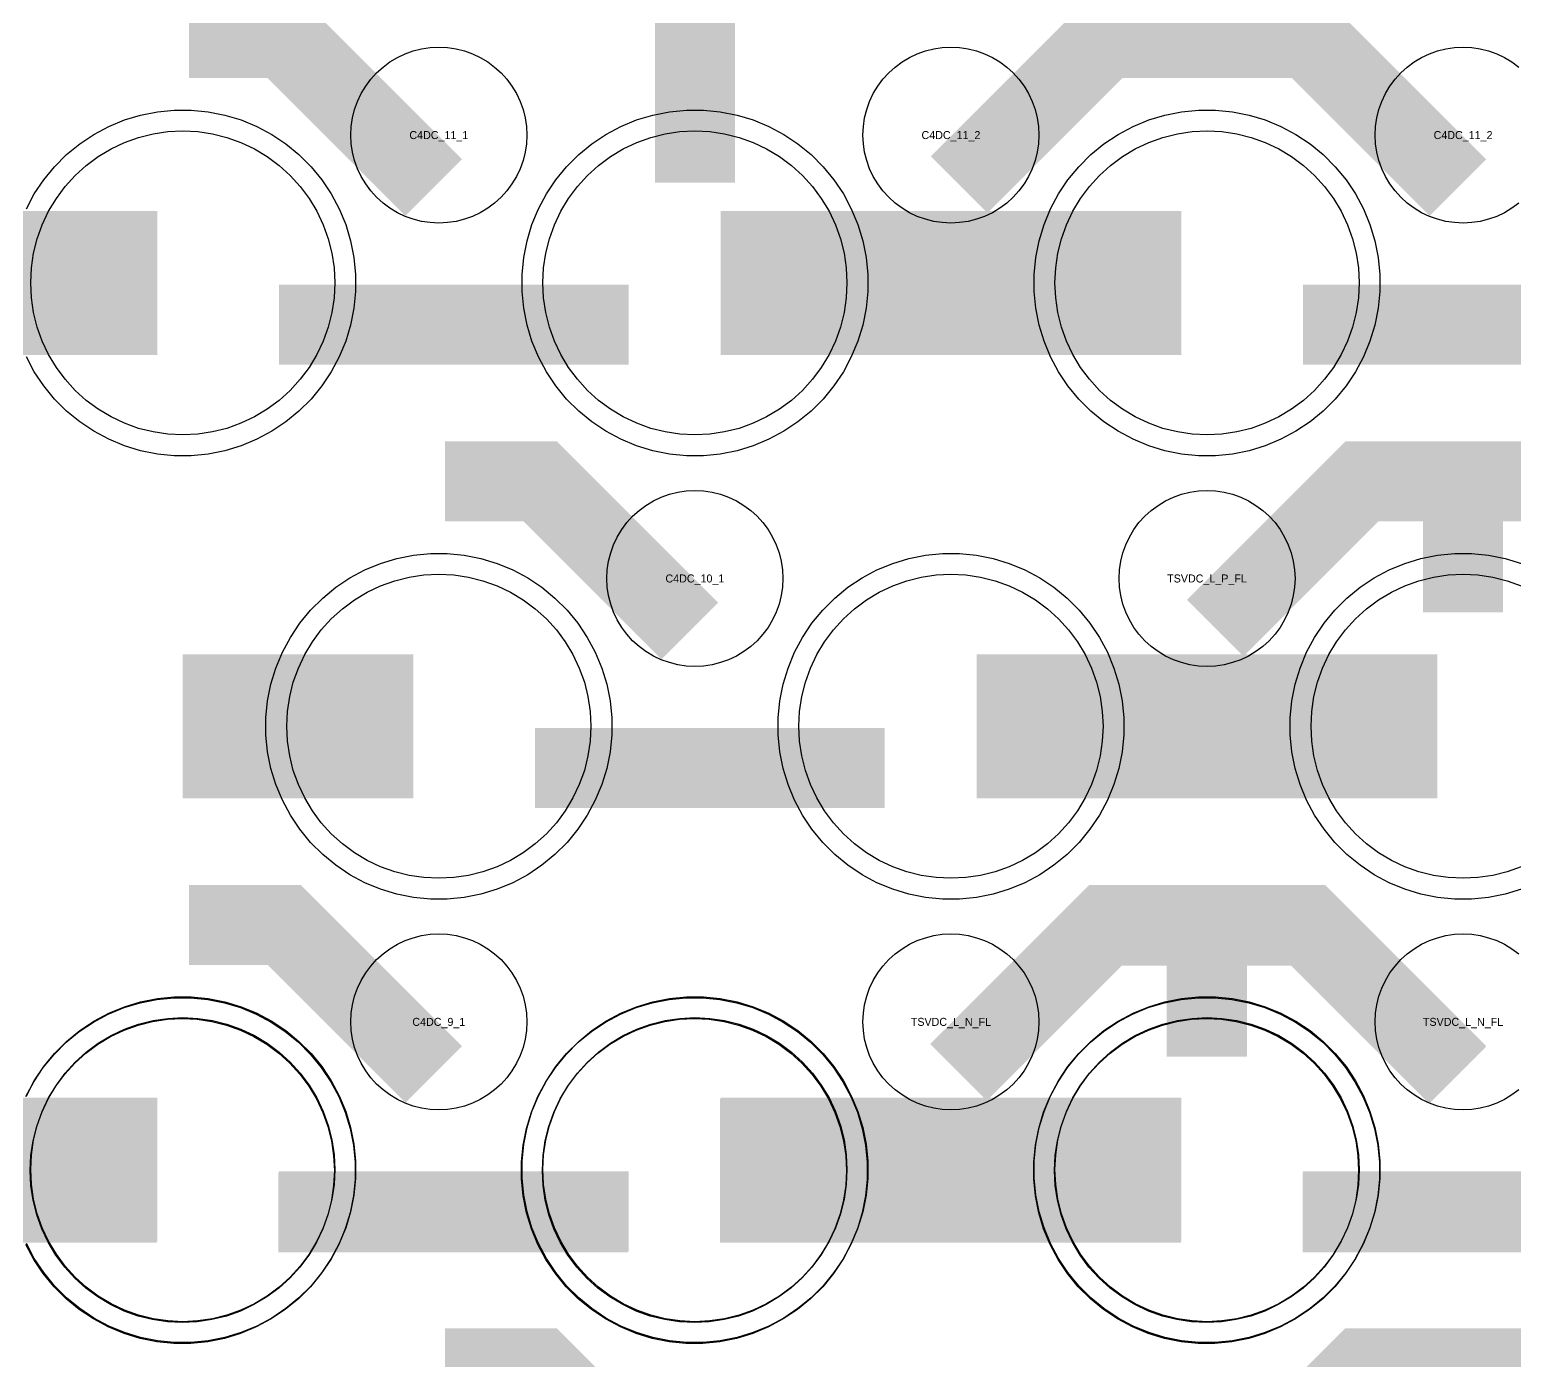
# Model space of a CAD drawing. Extents: x -11880 to 11880, y -14992 to 14992.
# Drawn here: x -11647.8 to -11184, y -13652.1 to -13236.2 of the extents above; entities that cross this region are included whole.
import ezdxf
from ezdxf.enums import TextEntityAlignment as Align

# ---------------------------------------------------------------- set-up
doc = ezdxf.new("R2010")
doc.units = 0
doc.header["$MEASUREMENT"] = 0
for name, color, linetype in [('GDS_775_DT_237', 138, 'CONTINUOUS'), ('RDL1_FS', 34, 'CONTINUOUS'), ('RDL_BS', 160, 'CONTINUOUS')]:
    doc.layers.add(name, color=color, linetype=linetype)

msp = doc.modelspace()

# ---------------------------------------------------------------- linework, layer by layer
at = {"layer": 'RDL1_FS'}
for points in [[(-11600, -13362.869), (-11604.657, -13362.64), (-11609.268, -13361.956), (-11613.791, -13360.824), (-11618.181, -13359.252), (-11622.395, -13357.26), (-11626.395, -13354.862), (-11630.14, -13352.084), (-11633.594, -13348.954), (-11636.724, -13345.5), (-11639.502, -13341.755), (-11641.9, -13337.755), (-11643.892, -13333.541), (-11645.464, -13329.151), (-11646.596, -13324.628), (-11647.28, -13320.017), (-11647.509, -13315.36), (-11647.28, -13310.703), (-11646.596, -13306.092), (-11645.464, -13301.569), (-11643.892, -13297.179), (-11641.9, -13292.965), (-11639.502, -13288.965), (-11636.724, -13285.22), (-11633.594, -13281.766), (-11630.14, -13278.636), (-11626.395, -13275.858), (-11622.395, -13273.46), (-11618.181, -13271.468), (-11613.791, -13269.896), (-11609.268, -13268.764), (-11604.657, -13268.08), (-11600, -13267.851), (-11595.343, -13268.08), (-11590.732, -13268.764), (-11586.209, -13269.896), (-11581.819, -13271.468), (-11577.605, -13273.46), (-11573.605, -13275.858), (-11569.86, -13278.636), (-11566.406, -13281.766), (-11563.276, -13285.22), (-11560.498, -13288.965), (-11558.1, -13292.965), (-11556.108, -13297.179), (-11554.536, -13301.569), (-11553.404, -13306.092), (-11552.72, -13310.703), (-11552.491, -13315.36), (-11552.72, -13320.017), (-11553.404, -13324.628), (-11554.536, -13329.151), (-11556.108, -13333.541), (-11558.1, -13337.755), (-11560.498, -13341.755), (-11563.276, -13345.5), (-11566.406, -13348.954), (-11569.86, -13352.084), (-11573.605, -13354.862), (-11577.605, -13357.26), (-11581.819, -13359.252), (-11586.209, -13360.824), (-11590.732, -13361.956), (-11595.343, -13362.64)], [(-11440, -13362.869), (-11444.657, -13362.64), (-11449.268, -13361.956), (-11453.791, -13360.824), (-11458.181, -13359.252), (-11462.395, -13357.26), (-11466.395, -13354.862), (-11470.14, -13352.084), (-11473.594, -13348.954), (-11476.724, -13345.5), (-11479.502, -13341.755), (-11481.9, -13337.755), (-11483.892, -13333.541), (-11485.464, -13329.151), (-11486.596, -13324.628), (-11487.28, -13320.017), (-11487.509, -13315.36), (-11487.28, -13310.703), (-11486.596, -13306.092), (-11485.464, -13301.569), (-11483.892, -13297.179), (-11481.9, -13292.965), (-11479.502, -13288.965), (-11476.724, -13285.22), (-11473.594, -13281.766), (-11470.14, -13278.636), (-11466.395, -13275.858), (-11462.395, -13273.46), (-11458.181, -13271.468), (-11453.791, -13269.896), (-11449.268, -13268.764), (-11444.657, -13268.08), (-11440, -13267.851), (-11435.343, -13268.08), (-11430.732, -13268.764), (-11426.209, -13269.896), (-11421.819, -13271.468), (-11417.605, -13273.46), (-11413.605, -13275.858), (-11409.86, -13278.636), (-11406.406, -13281.766), (-11403.276, -13285.22), (-11400.498, -13288.965), (-11398.1, -13292.965), (-11396.108, -13297.179), (-11394.536, -13301.569), (-11393.404, -13306.092), (-11392.72, -13310.703), (-11392.491, -13315.36), (-11392.72, -13320.017), (-11393.404, -13324.628), (-11394.536, -13329.151), (-11396.108, -13333.541), (-11398.1, -13337.755), (-11400.498, -13341.755), (-11403.276, -13345.5), (-11406.406, -13348.954), (-11409.86, -13352.084), (-11413.605, -13354.862), (-11417.605, -13357.26), (-11421.819, -13359.252), (-11426.209, -13360.824), (-11430.732, -13361.956), (-11435.343, -13362.64)], [(-11280, -13362.869), (-11284.657, -13362.64), (-11289.268, -13361.956), (-11293.791, -13360.824), (-11298.181, -13359.252), (-11302.395, -13357.26), (-11306.395, -13354.862), (-11310.14, -13352.084), (-11313.594, -13348.954), (-11316.724, -13345.5), (-11319.502, -13341.755), (-11321.9, -13337.755), (-11323.892, -13333.541), (-11325.464, -13329.151), (-11326.596, -13324.628), (-11327.28, -13320.017), (-11327.509, -13315.36), (-11327.28, -13310.703), (-11326.596, -13306.092), (-11325.464, -13301.569), (-11323.892, -13297.179), (-11321.9, -13292.965), (-11319.502, -13288.965), (-11316.724, -13285.22), (-11313.594, -13281.766), (-11310.14, -13278.636), (-11306.395, -13275.858), (-11302.395, -13273.46), (-11298.181, -13271.468), (-11293.791, -13269.896), (-11289.268, -13268.764), (-11284.657, -13268.08), (-11280, -13267.851), (-11275.343, -13268.08), (-11270.732, -13268.764), (-11266.209, -13269.896), (-11261.819, -13271.468), (-11257.605, -13273.46), (-11253.605, -13275.858), (-11249.86, -13278.636), (-11246.406, -13281.766), (-11243.276, -13285.22), (-11240.498, -13288.965), (-11238.1, -13292.965), (-11236.108, -13297.179), (-11234.536, -13301.569), (-11233.404, -13306.092), (-11232.72, -13310.703), (-11232.491, -13315.36), (-11232.72, -13320.017), (-11233.404, -13324.628), (-11234.536, -13329.151), (-11236.108, -13333.541), (-11238.1, -13337.755), (-11240.498, -13341.755), (-11243.276, -13345.5), (-11246.406, -13348.954), (-11249.86, -13352.084), (-11253.605, -13354.862), (-11257.605, -13357.26), (-11261.819, -13359.252), (-11266.209, -13360.824), (-11270.732, -13361.956), (-11275.343, -13362.64)], [(-11520, -13501.434), (-11524.657, -13501.205), (-11529.268, -13500.521), (-11533.791, -13499.389), (-11538.181, -13497.817), (-11542.395, -13495.825), (-11546.395, -13493.427), (-11550.14, -13490.649), (-11553.594, -13487.519), (-11556.724, -13484.065), (-11559.502, -13480.32), (-11561.9, -13476.32), (-11563.892, -13472.106), (-11565.464, -13467.716), (-11566.596, -13463.193), (-11567.28, -13458.582), (-11567.509, -13453.925), (-11567.28, -13449.268), (-11566.596, -13444.657), (-11565.464, -13440.134), (-11563.892, -13435.744), (-11561.9, -13431.53), (-11559.502, -13427.53), (-11556.724, -13423.785), (-11553.594, -13420.331), (-11550.14, -13417.201), (-11546.395, -13414.423), (-11542.395, -13412.025), (-11538.181, -13410.033), (-11533.791, -13408.461), (-11529.268, -13407.329), (-11524.657, -13406.645), (-11520, -13406.416), (-11515.343, -13406.645), (-11510.732, -13407.329), (-11506.209, -13408.461), (-11501.819, -13410.033), (-11497.605, -13412.025), (-11493.605, -13414.423), (-11489.86, -13417.201), (-11486.406, -13420.331), (-11483.276, -13423.785), (-11480.498, -13427.53), (-11478.1, -13431.53), (-11476.108, -13435.744), (-11474.536, -13440.134), (-11473.404, -13444.657), (-11472.72, -13449.268), (-11472.491, -13453.925), (-11472.72, -13458.582), (-11473.404, -13463.193), (-11474.536, -13467.716), (-11476.108, -13472.106), (-11478.1, -13476.32), (-11480.498, -13480.32), (-11483.276, -13484.065), (-11486.406, -13487.519), (-11489.86, -13490.649), (-11493.605, -13493.427), (-11497.605, -13495.825), (-11501.819, -13497.817), (-11506.209, -13499.389), (-11510.732, -13500.521), (-11515.343, -13501.205)], [(-11360, -13501.434), (-11364.657, -13501.205), (-11369.268, -13500.521), (-11373.791, -13499.389), (-11378.181, -13497.817), (-11382.395, -13495.825), (-11386.395, -13493.427), (-11390.14, -13490.649), (-11393.594, -13487.519), (-11396.724, -13484.065), (-11399.502, -13480.32), (-11401.9, -13476.32), (-11403.892, -13472.106), (-11405.464, -13467.716), (-11406.596, -13463.193), (-11407.28, -13458.582), (-11407.509, -13453.925), (-11407.28, -13449.268), (-11406.596, -13444.657), (-11405.464, -13440.134), (-11403.892, -13435.744), (-11401.9, -13431.53), (-11399.502, -13427.53), (-11396.724, -13423.785), (-11393.594, -13420.331), (-11390.14, -13417.201), (-11386.395, -13414.423), (-11382.395, -13412.025), (-11378.181, -13410.033), (-11373.791, -13408.461), (-11369.268, -13407.329), (-11364.657, -13406.645), (-11360, -13406.416), (-11355.343, -13406.645), (-11350.732, -13407.329), (-11346.209, -13408.461), (-11341.819, -13410.033), (-11337.605, -13412.025), (-11333.605, -13414.423), (-11329.86, -13417.201), (-11326.406, -13420.331), (-11323.276, -13423.785), (-11320.498, -13427.53), (-11318.1, -13431.53), (-11316.108, -13435.744), (-11314.536, -13440.134), (-11313.404, -13444.657), (-11312.72, -13449.268), (-11312.491, -13453.925), (-11312.72, -13458.582), (-11313.404, -13463.193), (-11314.536, -13467.716), (-11316.108, -13472.106), (-11318.1, -13476.32), (-11320.498, -13480.32), (-11323.276, -13484.065), (-11326.406, -13487.519), (-11329.86, -13490.649), (-11333.605, -13493.427), (-11337.605, -13495.825), (-11341.819, -13497.817), (-11346.209, -13499.389), (-11350.732, -13500.521), (-11355.343, -13501.205)], [(-11600, -13639.994), (-11604.657, -13639.765), (-11609.268, -13639.081), (-11613.791, -13637.949), (-11618.181, -13636.377), (-11622.395, -13634.385), (-11626.395, -13631.987), (-11630.14, -13629.209), (-11633.594, -13626.079), (-11636.724, -13622.625), (-11639.502, -13618.88), (-11641.9, -13614.88), (-11643.892, -13610.666), (-11645.464, -13606.276), (-11646.596, -13601.753), (-11647.28, -13597.142), (-11647.509, -13592.485), (-11647.28, -13587.828), (-11646.596, -13583.217), (-11645.464, -13578.694), (-11643.892, -13574.304), (-11641.9, -13570.09), (-11639.502, -13566.09), (-11636.724, -13562.345), (-11633.594, -13558.891), (-11630.14, -13555.761), (-11626.395, -13552.983), (-11622.395, -13550.585), (-11618.181, -13548.593), (-11613.791, -13547.021), (-11609.268, -13545.889), (-11604.657, -13545.205), (-11600, -13544.976), (-11595.343, -13545.205), (-11590.732, -13545.889), (-11586.209, -13547.021), (-11581.819, -13548.593), (-11577.605, -13550.585), (-11573.605, -13552.983), (-11569.86, -13555.761), (-11566.406, -13558.891), (-11563.276, -13562.345), (-11560.498, -13566.09), (-11558.1, -13570.09), (-11556.108, -13574.304), (-11554.536, -13578.694), (-11553.404, -13583.217), (-11552.72, -13587.828), (-11552.491, -13592.485), (-11552.72, -13597.142), (-11553.404, -13601.753), (-11554.536, -13606.276), (-11556.108, -13610.666), (-11558.1, -13614.88), (-11560.498, -13618.88), (-11563.276, -13622.625), (-11566.406, -13626.079), (-11569.86, -13629.209), (-11573.605, -13631.987), (-11577.605, -13634.385), (-11581.819, -13636.377), (-11586.209, -13637.949), (-11590.732, -13639.081), (-11595.343, -13639.765)], [(-11440, -13639.994), (-11444.657, -13639.765), (-11449.268, -13639.081), (-11453.791, -13637.949), (-11458.181, -13636.377), (-11462.395, -13634.385), (-11466.395, -13631.987), (-11470.14, -13629.209), (-11473.594, -13626.079), (-11476.724, -13622.625), (-11479.502, -13618.88), (-11481.9, -13614.88), (-11483.892, -13610.666), (-11485.464, -13606.276), (-11486.596, -13601.753), (-11487.28, -13597.142), (-11487.509, -13592.485), (-11487.28, -13587.828), (-11486.596, -13583.217), (-11485.464, -13578.694), (-11483.892, -13574.304), (-11481.9, -13570.09), (-11479.502, -13566.09), (-11476.724, -13562.345), (-11473.594, -13558.891), (-11470.14, -13555.761), (-11466.395, -13552.983), (-11462.395, -13550.585), (-11458.181, -13548.593), (-11453.791, -13547.021), (-11449.268, -13545.889), (-11444.657, -13545.205), (-11440, -13544.976), (-11435.343, -13545.205), (-11430.732, -13545.889), (-11426.209, -13547.021), (-11421.819, -13548.593), (-11417.605, -13550.585), (-11413.605, -13552.983), (-11409.86, -13555.761), (-11406.406, -13558.891), (-11403.276, -13562.345), (-11400.498, -13566.09), (-11398.1, -13570.09), (-11396.108, -13574.304), (-11394.536, -13578.694), (-11393.404, -13583.217), (-11392.72, -13587.828), (-11392.491, -13592.485), (-11392.72, -13597.142), (-11393.404, -13601.753), (-11394.536, -13606.276), (-11396.108, -13610.666), (-11398.1, -13614.88), (-11400.498, -13618.88), (-11403.276, -13622.625), (-11406.406, -13626.079), (-11409.86, -13629.209), (-11413.605, -13631.987), (-11417.605, -13634.385), (-11421.819, -13636.377), (-11426.209, -13637.949), (-11430.732, -13639.081), (-11435.343, -13639.765)], [(-11280, -13639.994), (-11284.657, -13639.765), (-11289.268, -13639.081), (-11293.791, -13637.949), (-11298.181, -13636.377), (-11302.395, -13634.385), (-11306.395, -13631.987), (-11310.14, -13629.209), (-11313.594, -13626.079), (-11316.724, -13622.625), (-11319.502, -13618.88), (-11321.9, -13614.88), (-11323.892, -13610.666), (-11325.464, -13606.276), (-11326.596, -13601.753), (-11327.28, -13597.142), (-11327.509, -13592.485), (-11327.28, -13587.828), (-11326.596, -13583.217), (-11325.464, -13578.694), (-11323.892, -13574.304), (-11321.9, -13570.09), (-11319.502, -13566.09), (-11316.724, -13562.345), (-11313.594, -13558.891), (-11310.14, -13555.761), (-11306.395, -13552.983), (-11302.395, -13550.585), (-11298.181, -13548.593), (-11293.791, -13547.021), (-11289.268, -13545.889), (-11284.657, -13545.205), (-11280, -13544.976), (-11275.343, -13545.205), (-11270.732, -13545.889), (-11266.209, -13547.021), (-11261.819, -13548.593), (-11257.605, -13550.585), (-11253.605, -13552.983), (-11249.86, -13555.761), (-11246.406, -13558.891), (-11243.276, -13562.345), (-11240.498, -13566.09), (-11238.1, -13570.09), (-11236.108, -13574.304), (-11234.536, -13578.694), (-11233.404, -13583.217), (-11232.72, -13587.828), (-11232.491, -13592.485), (-11232.72, -13597.142), (-11233.404, -13601.753), (-11234.536, -13606.276), (-11236.108, -13610.666), (-11238.1, -13614.88), (-11240.498, -13618.88), (-11243.276, -13622.625), (-11246.406, -13626.079), (-11249.86, -13629.209), (-11253.605, -13631.987), (-11257.605, -13634.385), (-11261.819, -13636.377), (-11266.209, -13637.949), (-11270.732, -13639.081), (-11275.343, -13639.765)]]:
    msp.add_lwpolyline(points, close=True, dxfattribs=at)
for points in [[(-11679.998, -13315.36, 45, 45, 0), (-11607.998, -13315.36, 45, 45, 0)], [(-11431.998, -13315.36, 45, 45, 0), (-11359.998, -13315.36, 45, 45, 0)], [(-11359.998, -13315.36, 45, 45, 0), (-11287.998, -13315.36, 45, 45, 0)], [(-11599.998, -13453.925, 45, 45, 0), (-11527.998, -13453.925, 45, 45, 0)], [(-11351.998, -13453.925, 45, 45, 0), (-11279.998, -13453.925, 45, 45, 0)], [(-11279.998, -13453.925, 45, 45, 0), (-11207.998, -13453.925, 45, 45, 0)], [(-11679.998, -13592.485, 45, 45, 0), (-11607.998, -13592.485, 45, 45, 0)], [(-11431.998, -13592.485, 45, 45, 0), (-11359.998, -13592.485, 45, 45, 0)], [(-11359.998, -13592.485, 45, 45, 0), (-11287.998, -13592.485, 45, 45, 0)]]:
    msp.add_lwpolyline(points, format="xyseb", dxfattribs=at)
msp.add_lwpolyline([(-11181.819, -13497.817), (-11186.209, -13499.389), (-11190.732, -13500.521), (-11195.343, -13501.205), (-11200, -13501.434), (-11204.657, -13501.205), (-11209.268, -13500.521), (-11213.791, -13499.389), (-11218.181, -13497.817), (-11222.395, -13495.825), (-11226.395, -13493.427), (-11230.14, -13490.649), (-11233.594, -13487.519), (-11236.724, -13484.065), (-11239.502, -13480.32), (-11241.9, -13476.32), (-11243.892, -13472.106), (-11245.464, -13467.716), (-11246.596, -13463.193), (-11247.28, -13458.582), (-11247.509, -13453.925), (-11247.28, -13449.268), (-11246.596, -13444.657), (-11245.464, -13440.134), (-11243.892, -13435.744), (-11241.9, -13431.53), (-11239.502, -13427.53), (-11236.724, -13423.785), (-11233.594, -13420.331), (-11230.14, -13417.201), (-11226.395, -13414.423), (-11222.395, -13412.025), (-11218.181, -13410.033), (-11213.791, -13408.461), (-11209.268, -13407.329), (-11204.657, -13406.645), (-11200, -13406.416), (-11195.343, -13406.645), (-11190.732, -13407.329), (-11186.209, -13408.461), (-11181.819, -13410.033)], dxfattribs=at)
at = {"layer": 'RDL1_FS', "color": 241, "true_color": 0xf7abae}
for points in [[(-11600.149, -13640.276), (-11604.806, -13640.047), (-11609.417, -13639.363), (-11613.94, -13638.231), (-11618.33, -13636.659), (-11622.544, -13634.667), (-11626.544, -13632.269), (-11630.289, -13629.491), (-11633.743, -13626.361), (-11636.873, -13622.907), (-11639.651, -13619.162), (-11642.049, -13615.162), (-11644.041, -13610.948), (-11645.613, -13606.558), (-11646.745, -13602.035), (-11647.429, -13597.424), (-11647.658, -13592.767), (-11647.429, -13588.11), (-11646.745, -13583.499), (-11645.613, -13578.976), (-11644.041, -13574.586), (-11642.049, -13570.372), (-11639.651, -13566.372), (-11636.873, -13562.627), (-11633.743, -13559.173), (-11630.289, -13556.043), (-11626.544, -13553.265), (-11622.544, -13550.867), (-11618.33, -13548.875), (-11613.94, -13547.303), (-11609.417, -13546.171), (-11604.806, -13545.487), (-11600.149, -13545.258), (-11595.492, -13545.487), (-11590.881, -13546.171), (-11586.358, -13547.303), (-11581.968, -13548.875), (-11577.754, -13550.867), (-11573.754, -13553.265), (-11570.009, -13556.043), (-11566.555, -13559.173), (-11563.425, -13562.627), (-11560.647, -13566.372), (-11558.249, -13570.372), (-11556.257, -13574.586), (-11554.685, -13578.976), (-11553.553, -13583.499), (-11552.869, -13588.11), (-11552.64, -13592.767), (-11552.869, -13597.424), (-11553.553, -13602.035), (-11554.685, -13606.558), (-11556.257, -13610.948), (-11558.249, -13615.162), (-11560.647, -13619.162), (-11563.425, -13622.907), (-11566.555, -13626.361), (-11570.009, -13629.491), (-11573.754, -13632.269), (-11577.754, -13634.667), (-11581.968, -13636.659), (-11586.358, -13638.231), (-11590.881, -13639.363), (-11595.492, -13640.047)], [(-11440.149, -13640.276), (-11444.806, -13640.047), (-11449.417, -13639.363), (-11453.94, -13638.231), (-11458.33, -13636.659), (-11462.544, -13634.667), (-11466.544, -13632.269), (-11470.289, -13629.491), (-11473.743, -13626.361), (-11476.873, -13622.907), (-11479.651, -13619.162), (-11482.049, -13615.162), (-11484.041, -13610.948), (-11485.613, -13606.558), (-11486.745, -13602.035), (-11487.429, -13597.424), (-11487.658, -13592.767), (-11487.429, -13588.11), (-11486.745, -13583.499), (-11485.613, -13578.976), (-11484.041, -13574.586), (-11482.049, -13570.372), (-11479.651, -13566.372), (-11476.873, -13562.627), (-11473.743, -13559.173), (-11470.289, -13556.043), (-11466.544, -13553.265), (-11462.544, -13550.867), (-11458.33, -13548.875), (-11453.94, -13547.303), (-11449.417, -13546.171), (-11444.806, -13545.487), (-11440.149, -13545.258), (-11435.492, -13545.487), (-11430.881, -13546.171), (-11426.358, -13547.303), (-11421.968, -13548.875), (-11417.754, -13550.867), (-11413.754, -13553.265), (-11410.009, -13556.043), (-11406.555, -13559.173), (-11403.425, -13562.627), (-11400.647, -13566.372), (-11398.249, -13570.372), (-11396.257, -13574.586), (-11394.685, -13578.976), (-11393.553, -13583.499), (-11392.869, -13588.11), (-11392.64, -13592.767), (-11392.869, -13597.424), (-11393.553, -13602.035), (-11394.685, -13606.558), (-11396.257, -13610.948), (-11398.249, -13615.162), (-11400.647, -13619.162), (-11403.425, -13622.907), (-11406.555, -13626.361), (-11410.009, -13629.491), (-11413.754, -13632.269), (-11417.754, -13634.667), (-11421.968, -13636.659), (-11426.358, -13638.231), (-11430.881, -13639.363), (-11435.492, -13640.047)], [(-11280.149, -13640.276), (-11284.806, -13640.047), (-11289.417, -13639.363), (-11293.94, -13638.231), (-11298.33, -13636.659), (-11302.544, -13634.667), (-11306.544, -13632.269), (-11310.289, -13629.491), (-11313.743, -13626.361), (-11316.873, -13622.907), (-11319.651, -13619.162), (-11322.049, -13615.162), (-11324.041, -13610.948), (-11325.613, -13606.558), (-11326.745, -13602.035), (-11327.429, -13597.424), (-11327.658, -13592.767), (-11327.429, -13588.11), (-11326.745, -13583.499), (-11325.613, -13578.976), (-11324.041, -13574.586), (-11322.049, -13570.372), (-11319.651, -13566.372), (-11316.873, -13562.627), (-11313.743, -13559.173), (-11310.289, -13556.043), (-11306.544, -13553.265), (-11302.544, -13550.867), (-11298.33, -13548.875), (-11293.94, -13547.303), (-11289.417, -13546.171), (-11284.806, -13545.487), (-11280.149, -13545.258), (-11275.492, -13545.487), (-11270.881, -13546.171), (-11266.358, -13547.303), (-11261.968, -13548.875), (-11257.754, -13550.867), (-11253.754, -13553.265), (-11250.009, -13556.043), (-11246.555, -13559.173), (-11243.425, -13562.627), (-11240.647, -13566.372), (-11238.249, -13570.372), (-11236.257, -13574.586), (-11234.685, -13578.976), (-11233.553, -13583.499), (-11232.869, -13588.11), (-11232.64, -13592.767), (-11232.869, -13597.424), (-11233.553, -13602.035), (-11234.685, -13606.558), (-11236.257, -13610.948), (-11238.249, -13615.162), (-11240.647, -13619.162), (-11243.425, -13622.907), (-11246.555, -13626.361), (-11250.009, -13629.491), (-11253.754, -13632.269), (-11257.754, -13634.667), (-11261.968, -13636.659), (-11266.358, -13638.231), (-11270.881, -13639.363), (-11275.492, -13640.047)]]:
    msp.add_lwpolyline(points, close=True, dxfattribs=at)
for points in [[(-11680.147, -13592.767, 45, 45, 0), (-11608.147, -13592.767, 45, 45, 0)], [(-11432.147, -13592.767, 45, 45, 0), (-11360.147, -13592.767, 45, 45, 0)], [(-11360.147, -13592.767, 45, 45, 0), (-11288.147, -13592.767, 45, 45, 0)]]:
    msp.add_lwpolyline(points, format="xyseb", dxfattribs=at)
at = {"layer": 'RDL_BS'}
for points in [[(-11440, -13284.085, 25, 25, 0), (-11440, -13177.308, 25, 25, 0)], [(-11440, -13284.085, 25, 25, 0), (-11440, -13177.308, 25, 25, 0)], [(-11521.599, -13285.573, 25, 25, 0), (-11568.313, -13238.859, 25, 25, 0), (-11598.071, -13238.859, 25, 25, 0)], [(-11357.438, -13284.674, 25, 25, 0), (-11311.623, -13238.859, 25, 25, 0), (-11278.07, -13238.859, 25, 25, 0)], [(-11201.599, -13285.573, 25, 25, 0), (-11248.313, -13238.859, 25, 25, 0), (-11278.071, -13238.859, 25, 25, 0)], [(-11569.984, -13328.373, 25, 25, 0), (-11460.719, -13328.373, 25, 25, 0)], [(-11249.984, -13328.373, 25, 25, 0), (-11140.719, -13328.373, 25, 25, 0)], [(-11200, -13391.385, 25, 25, 0), (-11200, -13364.924, 25, 25, 0)], [(-11200, -13373.106, 25, 25, 0), (-11200, -13418.314, 25, 25, 0)], [(-11441.599, -13424.138, 25, 25, 0), (-11488.313, -13377.424, 25, 25, 0), (-11518.071, -13377.424, 25, 25, 0)], [(-11277.438, -13423.239, 25, 25, 0), (-11231.623, -13377.424, 25, 25, 0), (-11198.07, -13377.424, 25, 25, 0)], [(-11121.599, -13424.138, 25, 25, 0), (-11168.313, -13377.424, 25, 25, 0), (-11198.071, -13377.424, 25, 25, 0)], [(-11489.984, -13466.938, 25, 25, 0), (-11380.719, -13466.938, 25, 25, 0)], [(-11280, -13529.945, 25, 25, 0), (-11280, -13503.484, 25, 25, 0)], [(-11280, -13511.666, 25, 25, 0), (-11280, -13556.874, 25, 25, 0)], [(-11521.599, -13562.698, 25, 25, 0), (-11568.313, -13515.984, 25, 25, 0), (-11598.071, -13515.984, 25, 25, 0)], [(-11357.438, -13561.799, 25, 25, 0), (-11311.623, -13515.984, 25, 25, 0), (-11278.07, -13515.984, 25, 25, 0)], [(-11201.599, -13562.698, 25, 25, 0), (-11248.313, -13515.984, 25, 25, 0), (-11278.071, -13515.984, 25, 25, 0)], [(-11569.984, -13605.498, 25, 25, 0), (-11460.719, -13605.498, 25, 25, 0)], [(-11249.984, -13605.498, 25, 25, 0), (-11140.719, -13605.498, 25, 25, 0)], [(-11441.599, -13701.263, 25, 25, 0), (-11488.313, -13654.549, 25, 25, 0), (-11518.071, -13654.549, 25, 25, 0)], [(-11277.438, -13700.364, 25, 25, 0), (-11231.623, -13654.549, 25, 25, 0), (-11198.07, -13654.549, 25, 25, 0)], [(-11121.599, -13701.263, 25, 25, 0), (-11168.313, -13654.549, 25, 25, 0), (-11198.071, -13654.549, 25, 25, 0)]]:
    msp.add_lwpolyline(points, format="xyseb", dxfattribs=at)
for points in [[(-11520, -13296.666), (-11522.693, -13296.534), (-11525.365, -13296.138), (-11527.984, -13295.481), (-11530.519, -13294.574), (-11532.956, -13293.422), (-11535.28, -13292.029), (-11537.443, -13290.426), (-11539.442, -13288.614), (-11541.254, -13286.615), (-11542.857, -13284.452), (-11544.25, -13282.128), (-11545.402, -13279.691), (-11546.309, -13277.156), (-11546.966, -13274.537), (-11547.362, -13271.865), (-11547.494, -13269.172), (-11547.362, -13266.479), (-11546.966, -13263.807), (-11546.309, -13261.188), (-11545.402, -13258.653), (-11544.25, -13256.216), (-11542.857, -13253.892), (-11541.254, -13251.729), (-11539.442, -13249.73), (-11537.443, -13247.918), (-11535.28, -13246.315), (-11532.956, -13244.922), (-11530.519, -13243.77), (-11527.984, -13242.863), (-11525.365, -13242.206), (-11522.693, -13241.81), (-11520, -13241.678), (-11517.307, -13241.81), (-11514.635, -13242.206), (-11512.016, -13242.863), (-11509.481, -13243.77), (-11507.044, -13244.922), (-11504.72, -13246.315), (-11502.557, -13247.918), (-11500.558, -13249.73), (-11498.746, -13251.729), (-11497.143, -13253.892), (-11495.75, -13256.216), (-11494.598, -13258.653), (-11493.691, -13261.188), (-11493.034, -13263.807), (-11492.638, -13266.479), (-11492.506, -13269.172), (-11492.638, -13271.865), (-11493.034, -13274.537), (-11493.691, -13277.156), (-11494.598, -13279.691), (-11495.75, -13282.128), (-11497.143, -13284.452), (-11498.746, -13286.615), (-11500.558, -13288.614), (-11502.557, -13290.426), (-11504.72, -13292.029), (-11507.044, -13293.422), (-11509.481, -13294.574), (-11512.016, -13295.481), (-11514.635, -13296.138), (-11517.307, -13296.534)], [(-11360, -13296.666), (-11362.693, -13296.534), (-11365.365, -13296.138), (-11367.984, -13295.481), (-11370.519, -13294.574), (-11372.956, -13293.422), (-11375.28, -13292.029), (-11377.443, -13290.426), (-11379.442, -13288.614), (-11381.254, -13286.615), (-11382.857, -13284.452), (-11384.25, -13282.128), (-11385.402, -13279.691), (-11386.309, -13277.156), (-11386.966, -13274.537), (-11387.362, -13271.865), (-11387.494, -13269.172), (-11387.362, -13266.479), (-11386.966, -13263.807), (-11386.309, -13261.188), (-11385.402, -13258.653), (-11384.25, -13256.216), (-11382.857, -13253.892), (-11381.254, -13251.729), (-11379.442, -13249.73), (-11377.443, -13247.918), (-11375.28, -13246.315), (-11372.956, -13244.922), (-11370.519, -13243.77), (-11367.984, -13242.863), (-11365.365, -13242.206), (-11362.693, -13241.81), (-11360, -13241.678), (-11357.307, -13241.81), (-11354.635, -13242.206), (-11352.016, -13242.863), (-11349.481, -13243.77), (-11347.044, -13244.922), (-11344.72, -13246.315), (-11342.557, -13247.918), (-11340.558, -13249.73), (-11338.746, -13251.729), (-11337.143, -13253.892), (-11335.75, -13256.216), (-11334.598, -13258.653), (-11333.691, -13261.188), (-11333.034, -13263.807), (-11332.638, -13266.479), (-11332.506, -13269.172), (-11332.638, -13271.865), (-11333.034, -13274.537), (-11333.691, -13277.156), (-11334.598, -13279.691), (-11335.75, -13282.128), (-11337.143, -13284.452), (-11338.746, -13286.615), (-11340.558, -13288.614), (-11342.557, -13290.426), (-11344.72, -13292.029), (-11347.044, -13293.422), (-11349.481, -13294.574), (-11352.016, -13295.481), (-11354.635, -13296.138), (-11357.307, -13296.534)], [(-11442.644, -13369.36), (-11447.938, -13368.843), (-11453.165, -13367.797), (-11458.205, -13366.266), (-11463.115, -13364.235), (-11467.777, -13361.743), (-11472.191, -13358.796), (-11476.292, -13355.434), (-11480.074, -13351.652), (-11483.436, -13347.551), (-11486.383, -13343.137), (-11488.875, -13338.475), (-11490.906, -13333.565), (-11492.437, -13328.525), (-11493.483, -13323.298), (-11494, -13318.004), (-11494, -13312.716), (-11493.483, -13307.422), (-11492.437, -13302.195), (-11490.906, -13297.155), (-11488.875, -13292.245), (-11486.383, -13287.583), (-11483.436, -13283.169), (-11480.074, -13279.068), (-11476.292, -13275.286), (-11472.191, -13271.924), (-11467.777, -13268.977), (-11463.115, -13266.485), (-11458.205, -13264.454), (-11453.165, -13262.923), (-11447.938, -13261.877), (-11442.644, -13261.36), (-11437.356, -13261.36), (-11432.062, -13261.877), (-11426.835, -13262.923), (-11421.795, -13264.454), (-11416.885, -13266.485), (-11412.223, -13268.977), (-11407.809, -13271.924), (-11403.708, -13275.286), (-11399.926, -13279.068), (-11396.564, -13283.169), (-11393.617, -13287.583), (-11391.125, -13292.245), (-11389.094, -13297.155), (-11387.563, -13302.195), (-11386.517, -13307.422), (-11386, -13312.716), (-11386, -13318.004), (-11386.517, -13323.298), (-11387.563, -13328.525), (-11389.094, -13333.565), (-11391.125, -13338.475), (-11393.617, -13343.137), (-11396.564, -13347.551), (-11399.926, -13351.652), (-11403.708, -13355.434), (-11407.809, -13358.796), (-11412.223, -13361.743), (-11416.885, -13364.235), (-11421.795, -13366.266), (-11426.835, -13367.797), (-11432.062, -13368.843), (-11437.356, -13369.36)], [(-11282.644, -13369.36), (-11287.938, -13368.843), (-11293.165, -13367.797), (-11298.205, -13366.266), (-11303.115, -13364.235), (-11307.777, -13361.743), (-11312.191, -13358.796), (-11316.292, -13355.434), (-11320.074, -13351.652), (-11323.436, -13347.551), (-11326.383, -13343.137), (-11328.875, -13338.475), (-11330.906, -13333.565), (-11332.437, -13328.525), (-11333.483, -13323.298), (-11334, -13318.004), (-11334, -13312.716), (-11333.483, -13307.422), (-11332.437, -13302.195), (-11330.906, -13297.155), (-11328.875, -13292.245), (-11326.383, -13287.583), (-11323.436, -13283.169), (-11320.074, -13279.068), (-11316.292, -13275.286), (-11312.191, -13271.924), (-11307.777, -13268.977), (-11303.115, -13266.485), (-11298.205, -13264.454), (-11293.165, -13262.923), (-11287.938, -13261.877), (-11282.644, -13261.36), (-11277.356, -13261.36), (-11272.062, -13261.877), (-11266.835, -13262.923), (-11261.795, -13264.454), (-11256.885, -13266.485), (-11252.223, -13268.977), (-11247.809, -13271.924), (-11243.708, -13275.286), (-11239.926, -13279.068), (-11236.564, -13283.169), (-11233.617, -13287.583), (-11231.125, -13292.245), (-11229.094, -13297.155), (-11227.563, -13302.195), (-11226.517, -13307.422), (-11226, -13312.716), (-11226, -13318.004), (-11226.517, -13323.298), (-11227.563, -13328.525), (-11229.094, -13333.565), (-11231.125, -13338.475), (-11233.617, -13343.137), (-11236.564, -13347.551), (-11239.926, -13351.652), (-11243.708, -13355.434), (-11247.809, -13358.796), (-11252.223, -13361.743), (-11256.885, -13364.235), (-11261.795, -13366.266), (-11266.835, -13367.797), (-11272.062, -13368.843), (-11277.356, -13369.36)], [(-11440, -13435.231), (-11442.693, -13435.099), (-11445.365, -13434.703), (-11447.984, -13434.046), (-11450.519, -13433.139), (-11452.956, -13431.987), (-11455.28, -13430.594), (-11457.443, -13428.991), (-11459.442, -13427.179), (-11461.254, -13425.18), (-11462.857, -13423.017), (-11464.25, -13420.693), (-11465.402, -13418.256), (-11466.309, -13415.721), (-11466.966, -13413.102), (-11467.362, -13410.43), (-11467.494, -13407.737), (-11467.362, -13405.044), (-11466.966, -13402.372), (-11466.309, -13399.753), (-11465.402, -13397.218), (-11464.25, -13394.781), (-11462.857, -13392.457), (-11461.254, -13390.294), (-11459.442, -13388.295), (-11457.443, -13386.483), (-11455.28, -13384.88), (-11452.956, -13383.487), (-11450.519, -13382.335), (-11447.984, -13381.428), (-11445.365, -13380.771), (-11442.693, -13380.375), (-11440, -13380.243), (-11437.307, -13380.375), (-11434.635, -13380.771), (-11432.016, -13381.428), (-11429.481, -13382.335), (-11427.044, -13383.487), (-11424.72, -13384.88), (-11422.557, -13386.483), (-11420.558, -13388.295), (-11418.746, -13390.294), (-11417.143, -13392.457), (-11415.75, -13394.781), (-11414.598, -13397.218), (-11413.691, -13399.753), (-11413.034, -13402.372), (-11412.638, -13405.044), (-11412.506, -13407.737), (-11412.638, -13410.43), (-11413.034, -13413.102), (-11413.691, -13415.721), (-11414.598, -13418.256), (-11415.75, -13420.693), (-11417.143, -13423.017), (-11418.746, -13425.18), (-11420.558, -13427.179), (-11422.557, -13428.991), (-11424.72, -13430.594), (-11427.044, -13431.987), (-11429.481, -13433.139), (-11432.016, -13434.046), (-11434.635, -13434.703), (-11437.307, -13435.099)], [(-11280, -13435.231), (-11282.693, -13435.099), (-11285.365, -13434.703), (-11287.984, -13434.046), (-11290.519, -13433.139), (-11292.956, -13431.987), (-11295.28, -13430.594), (-11297.443, -13428.991), (-11299.442, -13427.179), (-11301.254, -13425.18), (-11302.857, -13423.017), (-11304.25, -13420.693), (-11305.402, -13418.256), (-11306.309, -13415.721), (-11306.966, -13413.102), (-11307.362, -13410.43), (-11307.494, -13407.737), (-11307.362, -13405.044), (-11306.966, -13402.372), (-11306.309, -13399.753), (-11305.402, -13397.218), (-11304.25, -13394.781), (-11302.857, -13392.457), (-11301.254, -13390.294), (-11299.442, -13388.295), (-11297.443, -13386.483), (-11295.28, -13384.88), (-11292.956, -13383.487), (-11290.519, -13382.335), (-11287.984, -13381.428), (-11285.365, -13380.771), (-11282.693, -13380.375), (-11280, -13380.243), (-11277.307, -13380.375), (-11274.635, -13380.771), (-11272.016, -13381.428), (-11269.481, -13382.335), (-11267.044, -13383.487), (-11264.72, -13384.88), (-11262.557, -13386.483), (-11260.558, -13388.295), (-11258.746, -13390.294), (-11257.143, -13392.457), (-11255.75, -13394.781), (-11254.598, -13397.218), (-11253.691, -13399.753), (-11253.034, -13402.372), (-11252.638, -13405.044), (-11252.506, -13407.737), (-11252.638, -13410.43), (-11253.034, -13413.102), (-11253.691, -13415.721), (-11254.598, -13418.256), (-11255.75, -13420.693), (-11257.143, -13423.017), (-11258.746, -13425.18), (-11260.558, -13427.179), (-11262.557, -13428.991), (-11264.72, -13430.594), (-11267.044, -13431.987), (-11269.481, -13433.139), (-11272.016, -13434.046), (-11274.635, -13434.703), (-11277.307, -13435.099)], [(-11522.644, -13507.925), (-11527.938, -13507.408), (-11533.165, -13506.362), (-11538.205, -13504.831), (-11543.115, -13502.8), (-11547.777, -13500.308), (-11552.191, -13497.361), (-11556.292, -13493.999), (-11560.074, -13490.217), (-11563.436, -13486.116), (-11566.383, -13481.702), (-11568.875, -13477.04), (-11570.906, -13472.13), (-11572.437, -13467.09), (-11573.483, -13461.863), (-11574, -13456.569), (-11574, -13451.281), (-11573.483, -13445.987), (-11572.437, -13440.76), (-11570.906, -13435.72), (-11568.875, -13430.81), (-11566.383, -13426.148), (-11563.436, -13421.734), (-11560.074, -13417.633), (-11556.292, -13413.851), (-11552.191, -13410.489), (-11547.777, -13407.542), (-11543.115, -13405.05), (-11538.205, -13403.019), (-11533.165, -13401.488), (-11527.938, -13400.442), (-11522.644, -13399.925), (-11517.356, -13399.925), (-11512.062, -13400.442), (-11506.835, -13401.488), (-11501.795, -13403.019), (-11496.885, -13405.05), (-11492.223, -13407.542), (-11487.809, -13410.489), (-11483.708, -13413.851), (-11479.926, -13417.633), (-11476.564, -13421.734), (-11473.617, -13426.148), (-11471.125, -13430.81), (-11469.094, -13435.72), (-11467.563, -13440.76), (-11466.517, -13445.987), (-11466, -13451.281), (-11466, -13456.569), (-11466.517, -13461.863), (-11467.563, -13467.09), (-11469.094, -13472.13), (-11471.125, -13477.04), (-11473.617, -13481.702), (-11476.564, -13486.116), (-11479.926, -13490.217), (-11483.708, -13493.999), (-11487.809, -13497.361), (-11492.223, -13500.308), (-11496.885, -13502.8), (-11501.795, -13504.831), (-11506.835, -13506.362), (-11512.062, -13507.408), (-11517.356, -13507.925)], [(-11362.644, -13507.925), (-11367.938, -13507.408), (-11373.165, -13506.362), (-11378.205, -13504.831), (-11383.115, -13502.8), (-11387.777, -13500.308), (-11392.191, -13497.361), (-11396.292, -13493.999), (-11400.074, -13490.217), (-11403.436, -13486.116), (-11406.383, -13481.702), (-11408.875, -13477.04), (-11410.906, -13472.13), (-11412.437, -13467.09), (-11413.483, -13461.863), (-11414, -13456.569), (-11414, -13451.281), (-11413.483, -13445.987), (-11412.437, -13440.76), (-11410.906, -13435.72), (-11408.875, -13430.81), (-11406.383, -13426.148), (-11403.436, -13421.734), (-11400.074, -13417.633), (-11396.292, -13413.851), (-11392.191, -13410.489), (-11387.777, -13407.542), (-11383.115, -13405.05), (-11378.205, -13403.019), (-11373.165, -13401.488), (-11367.938, -13400.442), (-11362.644, -13399.925), (-11357.356, -13399.925), (-11352.062, -13400.442), (-11346.835, -13401.488), (-11341.795, -13403.019), (-11336.885, -13405.05), (-11332.223, -13407.542), (-11327.809, -13410.489), (-11323.708, -13413.851), (-11319.926, -13417.633), (-11316.564, -13421.734), (-11313.617, -13426.148), (-11311.125, -13430.81), (-11309.094, -13435.72), (-11307.563, -13440.76), (-11306.517, -13445.987), (-11306, -13451.281), (-11306, -13456.569), (-11306.517, -13461.863), (-11307.563, -13467.09), (-11309.094, -13472.13), (-11311.125, -13477.04), (-11313.617, -13481.702), (-11316.564, -13486.116), (-11319.926, -13490.217), (-11323.708, -13493.999), (-11327.809, -13497.361), (-11332.223, -13500.308), (-11336.885, -13502.8), (-11341.795, -13504.831), (-11346.835, -13506.362), (-11352.062, -13507.408), (-11357.356, -13507.925)], [(-11520, -13573.791), (-11522.693, -13573.659), (-11525.365, -13573.263), (-11527.984, -13572.606), (-11530.519, -13571.699), (-11532.956, -13570.547), (-11535.28, -13569.154), (-11537.443, -13567.551), (-11539.442, -13565.739), (-11541.254, -13563.74), (-11542.857, -13561.577), (-11544.25, -13559.253), (-11545.402, -13556.816), (-11546.309, -13554.281), (-11546.966, -13551.662), (-11547.362, -13548.99), (-11547.494, -13546.297), (-11547.362, -13543.604), (-11546.966, -13540.932), (-11546.309, -13538.313), (-11545.402, -13535.778), (-11544.25, -13533.341), (-11542.857, -13531.017), (-11541.254, -13528.854), (-11539.442, -13526.855), (-11537.443, -13525.043), (-11535.28, -13523.44), (-11532.956, -13522.047), (-11530.519, -13520.895), (-11527.984, -13519.988), (-11525.365, -13519.331), (-11522.693, -13518.935), (-11520, -13518.803), (-11517.307, -13518.935), (-11514.635, -13519.331), (-11512.016, -13519.988), (-11509.481, -13520.895), (-11507.044, -13522.047), (-11504.72, -13523.44), (-11502.557, -13525.043), (-11500.558, -13526.855), (-11498.746, -13528.854), (-11497.143, -13531.017), (-11495.75, -13533.341), (-11494.598, -13535.778), (-11493.691, -13538.313), (-11493.034, -13540.932), (-11492.638, -13543.604), (-11492.506, -13546.297), (-11492.638, -13548.99), (-11493.034, -13551.662), (-11493.691, -13554.281), (-11494.598, -13556.816), (-11495.75, -13559.253), (-11497.143, -13561.577), (-11498.746, -13563.74), (-11500.558, -13565.739), (-11502.557, -13567.551), (-11504.72, -13569.154), (-11507.044, -13570.547), (-11509.481, -13571.699), (-11512.016, -13572.606), (-11514.635, -13573.263), (-11517.307, -13573.659)], [(-11360, -13573.791), (-11362.693, -13573.659), (-11365.365, -13573.263), (-11367.984, -13572.606), (-11370.519, -13571.699), (-11372.956, -13570.547), (-11375.28, -13569.154), (-11377.443, -13567.551), (-11379.442, -13565.739), (-11381.254, -13563.74), (-11382.857, -13561.577), (-11384.25, -13559.253), (-11385.402, -13556.816), (-11386.309, -13554.281), (-11386.966, -13551.662), (-11387.362, -13548.99), (-11387.494, -13546.297), (-11387.362, -13543.604), (-11386.966, -13540.932), (-11386.309, -13538.313), (-11385.402, -13535.778), (-11384.25, -13533.341), (-11382.857, -13531.017), (-11381.254, -13528.854), (-11379.442, -13526.855), (-11377.443, -13525.043), (-11375.28, -13523.44), (-11372.956, -13522.047), (-11370.519, -13520.895), (-11367.984, -13519.988), (-11365.365, -13519.331), (-11362.693, -13518.935), (-11360, -13518.803), (-11357.307, -13518.935), (-11354.635, -13519.331), (-11352.016, -13519.988), (-11349.481, -13520.895), (-11347.044, -13522.047), (-11344.72, -13523.44), (-11342.557, -13525.043), (-11340.558, -13526.855), (-11338.746, -13528.854), (-11337.143, -13531.017), (-11335.75, -13533.341), (-11334.598, -13535.778), (-11333.691, -13538.313), (-11333.034, -13540.932), (-11332.638, -13543.604), (-11332.506, -13546.297), (-11332.638, -13548.99), (-11333.034, -13551.662), (-11333.691, -13554.281), (-11334.598, -13556.816), (-11335.75, -13559.253), (-11337.143, -13561.577), (-11338.746, -13563.74), (-11340.558, -13565.739), (-11342.557, -13567.551), (-11344.72, -13569.154), (-11347.044, -13570.547), (-11349.481, -13571.699), (-11352.016, -13572.606), (-11354.635, -13573.263), (-11357.307, -13573.659)], [(-11442.644, -13646.485), (-11447.938, -13645.968), (-11453.165, -13644.922), (-11458.205, -13643.391), (-11463.115, -13641.36), (-11467.777, -13638.868), (-11472.191, -13635.921), (-11476.292, -13632.559), (-11480.074, -13628.777), (-11483.436, -13624.676), (-11486.383, -13620.262), (-11488.875, -13615.6), (-11490.906, -13610.69), (-11492.437, -13605.65), (-11493.483, -13600.423), (-11494, -13595.129), (-11494, -13589.841), (-11493.483, -13584.547), (-11492.437, -13579.32), (-11490.906, -13574.28), (-11488.875, -13569.37), (-11486.383, -13564.708), (-11483.436, -13560.294), (-11480.074, -13556.193), (-11476.292, -13552.411), (-11472.191, -13549.049), (-11467.777, -13546.102), (-11463.115, -13543.61), (-11458.205, -13541.579), (-11453.165, -13540.048), (-11447.938, -13539.002), (-11442.644, -13538.485), (-11437.356, -13538.485), (-11432.062, -13539.002), (-11426.835, -13540.048), (-11421.795, -13541.579), (-11416.885, -13543.61), (-11412.223, -13546.102), (-11407.809, -13549.049), (-11403.708, -13552.411), (-11399.926, -13556.193), (-11396.564, -13560.294), (-11393.617, -13564.708), (-11391.125, -13569.37), (-11389.094, -13574.28), (-11387.563, -13579.32), (-11386.517, -13584.547), (-11386, -13589.841), (-11386, -13595.129), (-11386.517, -13600.423), (-11387.563, -13605.65), (-11389.094, -13610.69), (-11391.125, -13615.6), (-11393.617, -13620.262), (-11396.564, -13624.676), (-11399.926, -13628.777), (-11403.708, -13632.559), (-11407.809, -13635.921), (-11412.223, -13638.868), (-11416.885, -13641.36), (-11421.795, -13643.391), (-11426.835, -13644.922), (-11432.062, -13645.968), (-11437.356, -13646.485)], [(-11282.644, -13646.485), (-11287.938, -13645.968), (-11293.165, -13644.922), (-11298.205, -13643.391), (-11303.115, -13641.36), (-11307.777, -13638.868), (-11312.191, -13635.921), (-11316.292, -13632.559), (-11320.074, -13628.777), (-11323.436, -13624.676), (-11326.383, -13620.262), (-11328.875, -13615.6), (-11330.906, -13610.69), (-11332.437, -13605.65), (-11333.483, -13600.423), (-11334, -13595.129), (-11334, -13589.841), (-11333.483, -13584.547), (-11332.437, -13579.32), (-11330.906, -13574.28), (-11328.875, -13569.37), (-11326.383, -13564.708), (-11323.436, -13560.294), (-11320.074, -13556.193), (-11316.292, -13552.411), (-11312.191, -13549.049), (-11307.777, -13546.102), (-11303.115, -13543.61), (-11298.205, -13541.579), (-11293.165, -13540.048), (-11287.938, -13539.002), (-11282.644, -13538.485), (-11277.356, -13538.485), (-11272.062, -13539.002), (-11266.835, -13540.048), (-11261.795, -13541.579), (-11256.885, -13543.61), (-11252.223, -13546.102), (-11247.809, -13549.049), (-11243.708, -13552.411), (-11239.926, -13556.193), (-11236.564, -13560.294), (-11233.617, -13564.708), (-11231.125, -13569.37), (-11229.094, -13574.28), (-11227.563, -13579.32), (-11226.517, -13584.547), (-11226, -13589.841), (-11226, -13595.129), (-11226.517, -13600.423), (-11227.563, -13605.65), (-11229.094, -13610.69), (-11231.125, -13615.6), (-11233.617, -13620.262), (-11236.564, -13624.676), (-11239.926, -13628.777), (-11243.708, -13632.559), (-11247.809, -13635.921), (-11252.223, -13638.868), (-11256.885, -13641.36), (-11261.795, -13643.391), (-11266.835, -13644.922), (-11272.062, -13645.968), (-11277.356, -13646.485)]]:
    msp.add_lwpolyline(points, close=True, dxfattribs=at)
for points in [[(-11182.557, -13290.426), (-11184.72, -13292.029), (-11187.044, -13293.422), (-11189.481, -13294.574), (-11192.016, -13295.481), (-11194.635, -13296.138), (-11197.307, -13296.534), (-11200, -13296.666), (-11202.693, -13296.534), (-11205.365, -13296.138), (-11207.984, -13295.481), (-11210.519, -13294.574), (-11212.956, -13293.422), (-11215.28, -13292.029), (-11217.443, -13290.426), (-11219.442, -13288.614), (-11221.254, -13286.615), (-11222.857, -13284.452), (-11224.25, -13282.128), (-11225.402, -13279.691), (-11226.309, -13277.156), (-11226.966, -13274.537), (-11227.362, -13271.865), (-11227.494, -13269.172), (-11227.362, -13266.479), (-11226.966, -13263.807), (-11226.309, -13261.188), (-11225.402, -13258.653), (-11224.25, -13256.216), (-11222.857, -13253.892), (-11221.254, -13251.729), (-11219.442, -13249.73), (-11217.443, -13247.918), (-11215.28, -13246.315), (-11212.956, -13244.922), (-11210.519, -13243.77), (-11207.984, -13242.863), (-11205.365, -13242.206), (-11202.693, -13241.81), (-11200, -13241.678), (-11197.307, -13241.81), (-11194.635, -13242.206), (-11192.016, -13242.863), (-11189.481, -13243.77), (-11187.044, -13244.922), (-11184.72, -13246.315), (-11182.557, -13247.918)], [(-11648.875, -13292.245), (-11646.383, -13287.583), (-11643.436, -13283.169), (-11640.074, -13279.068), (-11636.292, -13275.286), (-11632.191, -13271.924), (-11627.777, -13268.977), (-11623.115, -13266.485), (-11618.205, -13264.454), (-11613.165, -13262.923), (-11607.938, -13261.877), (-11602.644, -13261.36), (-11597.356, -13261.36), (-11592.062, -13261.877), (-11586.835, -13262.923), (-11581.795, -13264.454), (-11576.885, -13266.485), (-11572.223, -13268.977), (-11567.809, -13271.924), (-11563.708, -13275.286), (-11559.926, -13279.068), (-11556.564, -13283.169), (-11553.617, -13287.583), (-11551.125, -13292.245), (-11549.094, -13297.155), (-11547.563, -13302.195), (-11546.517, -13307.422), (-11546, -13312.716), (-11546, -13318.004), (-11546.517, -13323.298), (-11547.563, -13328.525), (-11549.094, -13333.565), (-11551.125, -13338.475), (-11553.617, -13343.137), (-11556.564, -13347.551), (-11559.926, -13351.652), (-11563.708, -13355.434), (-11567.809, -13358.796), (-11572.223, -13361.743), (-11576.885, -13364.235), (-11581.795, -13366.266), (-11586.835, -13367.797), (-11592.062, -13368.843), (-11597.356, -13369.36), (-11602.644, -13369.36), (-11607.938, -13368.843), (-11613.165, -13367.797), (-11618.205, -13366.266), (-11623.115, -13364.235), (-11627.777, -13361.743), (-11632.191, -13358.796), (-11636.292, -13355.434), (-11640.074, -13351.652), (-11643.436, -13347.551), (-11646.383, -13343.137), (-11648.875, -13338.475)], [(-11181.795, -13504.831), (-11186.835, -13506.362), (-11192.062, -13507.408), (-11197.356, -13507.925), (-11202.644, -13507.925), (-11207.938, -13507.408), (-11213.165, -13506.362), (-11218.205, -13504.831), (-11223.115, -13502.8), (-11227.777, -13500.308), (-11232.191, -13497.361), (-11236.292, -13493.999), (-11240.074, -13490.217), (-11243.436, -13486.116), (-11246.383, -13481.702), (-11248.875, -13477.04), (-11250.906, -13472.13), (-11252.437, -13467.09), (-11253.483, -13461.863), (-11254, -13456.569), (-11254, -13451.281), (-11253.483, -13445.987), (-11252.437, -13440.76), (-11250.906, -13435.72), (-11248.875, -13430.81), (-11246.383, -13426.148), (-11243.436, -13421.734), (-11240.074, -13417.633), (-11236.292, -13413.851), (-11232.191, -13410.489), (-11227.777, -13407.542), (-11223.115, -13405.05), (-11218.205, -13403.019), (-11213.165, -13401.488), (-11207.938, -13400.442), (-11202.644, -13399.925), (-11197.356, -13399.925), (-11192.062, -13400.442), (-11186.835, -13401.488), (-11181.795, -13403.019)], [(-11182.557, -13567.551), (-11184.72, -13569.154), (-11187.044, -13570.547), (-11189.481, -13571.699), (-11192.016, -13572.606), (-11194.635, -13573.263), (-11197.307, -13573.659), (-11200, -13573.791), (-11202.693, -13573.659), (-11205.365, -13573.263), (-11207.984, -13572.606), (-11210.519, -13571.699), (-11212.956, -13570.547), (-11215.28, -13569.154), (-11217.443, -13567.551), (-11219.442, -13565.739), (-11221.254, -13563.74), (-11222.857, -13561.577), (-11224.25, -13559.253), (-11225.402, -13556.816), (-11226.309, -13554.281), (-11226.966, -13551.662), (-11227.362, -13548.99), (-11227.494, -13546.297), (-11227.362, -13543.604), (-11226.966, -13540.932), (-11226.309, -13538.313), (-11225.402, -13535.778), (-11224.25, -13533.341), (-11222.857, -13531.017), (-11221.254, -13528.854), (-11219.442, -13526.855), (-11217.443, -13525.043), (-11215.28, -13523.44), (-11212.956, -13522.047), (-11210.519, -13520.895), (-11207.984, -13519.988), (-11205.365, -13519.331), (-11202.693, -13518.935), (-11200, -13518.803), (-11197.307, -13518.935), (-11194.635, -13519.331), (-11192.016, -13519.988), (-11189.481, -13520.895), (-11187.044, -13522.047), (-11184.72, -13523.44), (-11182.557, -13525.043)], [(-11648.875, -13569.37), (-11646.383, -13564.708), (-11643.436, -13560.294), (-11640.074, -13556.193), (-11636.292, -13552.411), (-11632.191, -13549.049), (-11627.777, -13546.102), (-11623.115, -13543.61), (-11618.205, -13541.579), (-11613.165, -13540.048), (-11607.938, -13539.002), (-11602.644, -13538.485), (-11597.356, -13538.485), (-11592.062, -13539.002), (-11586.835, -13540.048), (-11581.795, -13541.579), (-11576.885, -13543.61), (-11572.223, -13546.102), (-11567.809, -13549.049), (-11563.708, -13552.411), (-11559.926, -13556.193), (-11556.564, -13560.294), (-11553.617, -13564.708), (-11551.125, -13569.37), (-11549.094, -13574.28), (-11547.563, -13579.32), (-11546.517, -13584.547), (-11546, -13589.841), (-11546, -13595.129), (-11546.517, -13600.423), (-11547.563, -13605.65), (-11549.094, -13610.69), (-11551.125, -13615.6), (-11553.617, -13620.262), (-11556.564, -13624.676), (-11559.926, -13628.777), (-11563.708, -13632.559), (-11567.809, -13635.921), (-11572.223, -13638.868), (-11576.885, -13641.36), (-11581.795, -13643.391), (-11586.835, -13644.922), (-11592.062, -13645.968), (-11597.356, -13646.485), (-11602.644, -13646.485), (-11607.938, -13645.968), (-11613.165, -13644.922), (-11618.205, -13643.391), (-11623.115, -13641.36), (-11627.777, -13638.868), (-11632.191, -13635.921), (-11636.292, -13632.559), (-11640.074, -13628.777), (-11643.436, -13624.676), (-11646.383, -13620.262), (-11648.875, -13615.6)]]:
    msp.add_lwpolyline(points, dxfattribs=at)
at = {"layer": 'RDL_BS', "color": 241, "true_color": 0xf7abae}
for points in [[(-11280.149, -13530.227, 25, 25, 0), (-11280.149, -13503.766, 25, 25, 0)], [(-11280.149, -13511.948, 25, 25, 0), (-11280.149, -13557.156, 25, 25, 0)], [(-11357.587, -13562.081, 25, 25, 0), (-11311.772, -13516.266, 25, 25, 0), (-11278.219, -13516.266, 25, 25, 0)], [(-11201.748, -13562.98, 25, 25, 0), (-11248.462, -13516.266, 25, 25, 0), (-11278.22, -13516.266, 25, 25, 0)], [(-11570.133, -13605.78, 25, 25, 0), (-11460.868, -13605.78, 25, 25, 0)], [(-11250.133, -13605.78, 25, 25, 0), (-11140.868, -13605.78, 25, 25, 0)]]:
    msp.add_lwpolyline(points, format="xyseb", dxfattribs=at)
msp.add_lwpolyline([(-11649.024, -13569.652), (-11646.532, -13564.99), (-11643.585, -13560.576), (-11640.223, -13556.475), (-11636.441, -13552.693), (-11632.34, -13549.331), (-11627.926, -13546.384), (-11623.264, -13543.892), (-11618.354, -13541.861), (-11613.314, -13540.33), (-11608.087, -13539.284), (-11602.793, -13538.767), (-11597.505, -13538.767), (-11592.211, -13539.284), (-11586.984, -13540.33), (-11581.944, -13541.861), (-11577.034, -13543.892), (-11572.372, -13546.384), (-11567.958, -13549.331), (-11563.857, -13552.693), (-11560.075, -13556.475), (-11556.713, -13560.576), (-11553.766, -13564.99), (-11551.274, -13569.652), (-11549.243, -13574.562), (-11547.712, -13579.602), (-11546.666, -13584.829), (-11546.149, -13590.123), (-11546.149, -13595.411), (-11546.666, -13600.705), (-11547.712, -13605.932), (-11549.243, -13610.972), (-11551.274, -13615.882), (-11553.766, -13620.544), (-11556.713, -13624.958), (-11560.075, -13629.059), (-11563.857, -13632.841), (-11567.958, -13636.203), (-11572.372, -13639.15), (-11577.034, -13641.642), (-11581.944, -13643.673), (-11586.984, -13645.204), (-11592.211, -13646.25), (-11597.505, -13646.767), (-11602.793, -13646.767), (-11608.087, -13646.25), (-11613.314, -13645.204), (-11618.354, -13643.673), (-11623.264, -13641.642), (-11627.926, -13639.15), (-11632.34, -13636.203), (-11636.441, -13632.841), (-11640.223, -13629.059), (-11643.585, -13624.958), (-11646.532, -13620.544), (-11649.024, -13615.882)], dxfattribs=at)
for points in [[(-11442.793, -13646.767), (-11448.087, -13646.25), (-11453.314, -13645.204), (-11458.354, -13643.673), (-11463.264, -13641.642), (-11467.926, -13639.15), (-11472.34, -13636.203), (-11476.441, -13632.841), (-11480.223, -13629.059), (-11483.585, -13624.958), (-11486.532, -13620.544), (-11489.024, -13615.882), (-11491.055, -13610.972), (-11492.586, -13605.932), (-11493.632, -13600.705), (-11494.149, -13595.411), (-11494.149, -13590.123), (-11493.632, -13584.829), (-11492.586, -13579.602), (-11491.055, -13574.562), (-11489.024, -13569.652), (-11486.532, -13564.99), (-11483.585, -13560.576), (-11480.223, -13556.475), (-11476.441, -13552.693), (-11472.34, -13549.331), (-11467.926, -13546.384), (-11463.264, -13543.892), (-11458.354, -13541.861), (-11453.314, -13540.33), (-11448.087, -13539.284), (-11442.793, -13538.767), (-11437.505, -13538.767), (-11432.211, -13539.284), (-11426.984, -13540.33), (-11421.944, -13541.861), (-11417.034, -13543.892), (-11412.372, -13546.384), (-11407.958, -13549.331), (-11403.857, -13552.693), (-11400.075, -13556.475), (-11396.713, -13560.576), (-11393.766, -13564.99), (-11391.274, -13569.652), (-11389.243, -13574.562), (-11387.712, -13579.602), (-11386.666, -13584.829), (-11386.149, -13590.123), (-11386.149, -13595.411), (-11386.666, -13600.705), (-11387.712, -13605.932), (-11389.243, -13610.972), (-11391.274, -13615.882), (-11393.766, -13620.544), (-11396.713, -13624.958), (-11400.075, -13629.059), (-11403.857, -13632.841), (-11407.958, -13636.203), (-11412.372, -13639.15), (-11417.034, -13641.642), (-11421.944, -13643.673), (-11426.984, -13645.204), (-11432.211, -13646.25), (-11437.505, -13646.767)], [(-11282.793, -13646.767), (-11288.087, -13646.25), (-11293.314, -13645.204), (-11298.354, -13643.673), (-11303.264, -13641.642), (-11307.926, -13639.15), (-11312.34, -13636.203), (-11316.441, -13632.841), (-11320.223, -13629.059), (-11323.585, -13624.958), (-11326.532, -13620.544), (-11329.024, -13615.882), (-11331.055, -13610.972), (-11332.586, -13605.932), (-11333.632, -13600.705), (-11334.149, -13595.411), (-11334.149, -13590.123), (-11333.632, -13584.829), (-11332.586, -13579.602), (-11331.055, -13574.562), (-11329.024, -13569.652), (-11326.532, -13564.99), (-11323.585, -13560.576), (-11320.223, -13556.475), (-11316.441, -13552.693), (-11312.34, -13549.331), (-11307.926, -13546.384), (-11303.264, -13543.892), (-11298.354, -13541.861), (-11293.314, -13540.33), (-11288.087, -13539.284), (-11282.793, -13538.767), (-11277.505, -13538.767), (-11272.211, -13539.284), (-11266.984, -13540.33), (-11261.944, -13541.861), (-11257.034, -13543.892), (-11252.372, -13546.384), (-11247.958, -13549.331), (-11243.857, -13552.693), (-11240.075, -13556.475), (-11236.713, -13560.576), (-11233.766, -13564.99), (-11231.274, -13569.652), (-11229.243, -13574.562), (-11227.712, -13579.602), (-11226.666, -13584.829), (-11226.149, -13590.123), (-11226.149, -13595.411), (-11226.666, -13600.705), (-11227.712, -13605.932), (-11229.243, -13610.972), (-11231.274, -13615.882), (-11233.766, -13620.544), (-11236.713, -13624.958), (-11240.075, -13629.059), (-11243.857, -13632.841), (-11247.958, -13636.203), (-11252.372, -13639.15), (-11257.034, -13641.642), (-11261.944, -13643.673), (-11266.984, -13645.204), (-11272.211, -13646.25), (-11277.505, -13646.767)]]:
    msp.add_lwpolyline(points, close=True, dxfattribs=at)

# ---------------------------------------------------------------- texts
at = {"layer": 'GDS_775_DT_237'}
for s, p in [('C4DC_11_1', (-11520, -13269.172)), ('C4DC_11_1', (-11520, -13269.172)), ('C4DC_11_2', (-11360, -13269.172)), ('C4DC_11_2', (-11360, -13269.172)), ('C4DC_11_2', (-11200, -13269.172)), ('C4DC_11_2', (-11200, -13269.172)), ('C4DC_10_1', (-11440, -13407.737)), ('C4DC_10_1', (-11440, -13407.737)), ('TSVDC_L_P_FL', (-11280, -13407.737)), ('C4DC_9_1', (-11520, -13546.297)), ('C4DC_9_1', (-11520, -13546.297)), ('TSVDC_L_N_FL', (-11360, -13546.297)), ('TSVDC_L_N_FL', (-11360, -13546.297)), ('TSVDC_L_N_FL', (-11200, -13546.297)), ('TSVDC_L_N_FL', (-11200, -13546.297))]:
    msp.add_text(s, height=2.5, dxfattribs=at).set_placement(p, align=Align.MIDDLE_CENTER)
at = {"layer": 'GDS_775_DT_237', "color": 1}
msp.add_text('TSVDC_L_P_FL', height=2.5, dxfattribs=at).set_placement((-11280, -13407.737), align=Align.MIDDLE_CENTER)

doc.saveas('drawing.dxf')
